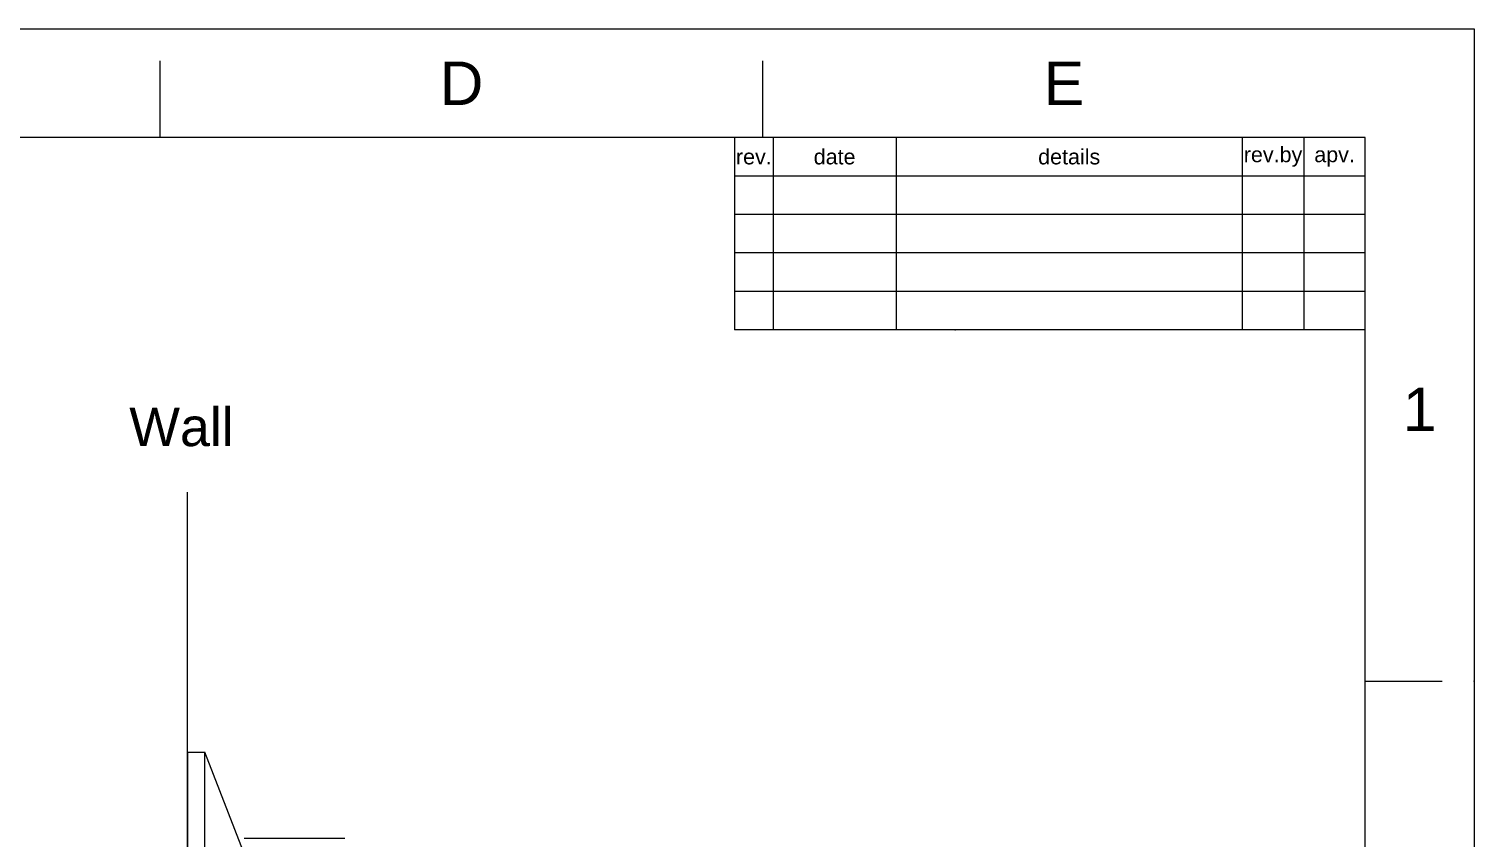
# Model space of a CAD drawing. Header units: millimetres. Extents: x 789 to 1209, y -1278 to -684.
# Drawn here: x 1021.3 to 1209.1, y -789.1 to -683.8 of the extents above; entities that cross this region are included whole.
import ezdxf

# ---------------------------------------------------------------- set-up
doc = ezdxf.new("R2010")
doc.units = ezdxf.units.MM
doc.header["$LTSCALE"] = 0.1
doc.layers.get('0').update_dxf_attribs({"lineweight": 13})
doc.layers.add('DIM', color=3, linetype='Continuous', lineweight=9)
doc.layers.add('FORM', color=7, linetype='Continuous', lineweight=13)
doc.layers.add('TEXT', color=2, linetype='Continuous')
doc.styles.get("Standard").update_dxf_attribs({"font": 'arial.ttf'})

msp = doc.modelspace()

# ---------------------------------------------------------------- linework, layer by layer
for p, q in [((1038.321, -697.981), (1038.321, -687.981)), ((1116.665, -697.981), (1116.665, -687.981)), ((1195.008, -697.981), (803.291, -697.981)), ((1195.008, -1263.637), (1195.008, -697.981)), ((1041.868, -1155.19), (1041.868, -744.108)), ((1195.008, -768.688), (1205.008, -768.688))]:
    msp.add_line(p, q)
at = {"color": 7, "linetype": 'Continuous'}
for p, q in [((1041.868, -777.938), (1044.118, -777.938)), ((1041.868, -777.938), (1041.868, -819.179)), ((1044.118, -819.179), (1044.118, -777.938)), ((1049.148, -790.873), (1044.118, -777.938)), ((1049.221, -789.106), (1062.343, -789.106))]:
    msp.add_line(p, q, dxfattribs=at)
msp.add_lwpolyline([(789.15, -683.839), (1209.15, -683.839), (1209.15, -1277.779), (789.15, -1277.779)], close=True)
for p in [(1141.665, -722.981), (1209.15, -768.688)]:
    msp.add_point(p)
at = {"layer": 'FORM'}
for p, q in [((1113.008, -697.981), (1113.008, -722.981)), ((1118.008, -697.981), (1118.008, -722.981)), ((1134.008, -697.981), (1134.008, -722.981)), ((1179.008, -697.981), (1179.008, -722.981)), ((1187.008, -697.981), (1187.008, -722.981)), ((1195.008, -702.981), (1113.008, -702.981)), ((1195.008, -707.981), (1113.008, -707.981)), ((1195.008, -712.981), (1113.008, -712.981)), ((1195.008, -717.981), (1113.008, -717.981)), ((1195.008, -722.981), (1113.008, -722.981))]:
    msp.add_line(p, q, dxfattribs=at)

# ---------------------------------------------------------------- texts
at = {"char_height": 5.657, "attachment_point": 5}
for s, width, insert in [('D', 10, (1077.493, -690.91)), ('E', 10, (1155.836, -690.91)), ('1', 50, (1202.079, -733.334))]:
    msp.add_mtext_dynamic_manual_height_columns(s, width=width, gutter_width=12.5, heights=[0], dxfattribs=dict(at, insert=insert))
at = {"layer": 'DIM', "insert": (1034.302, -733.115), "char_height": 5, "attachment_point": 1}
msp.add_mtext_dynamic_manual_height_columns('Wall', width=19.0186, gutter_width=12.5, heights=[0], dxfattribs=at)
at = {"layer": 'TEXT', "char_height": 2, "attachment_point": 5}
for s, width, insert in [('rev.', 5, (1115.508, -700.481)), ('date', 16, (1126.008, -700.481)), ('details', 45, (1156.508, -700.481)), ('rev.by', 8, (1183.008, -700.481)), ('apv.', 8, (1191.008, -700.481))]:
    msp.add_mtext_dynamic_manual_height_columns(s, width=width, gutter_width=12.5, heights=[0], dxfattribs=dict(at, insert=insert))

doc.saveas('drawing.dxf')
